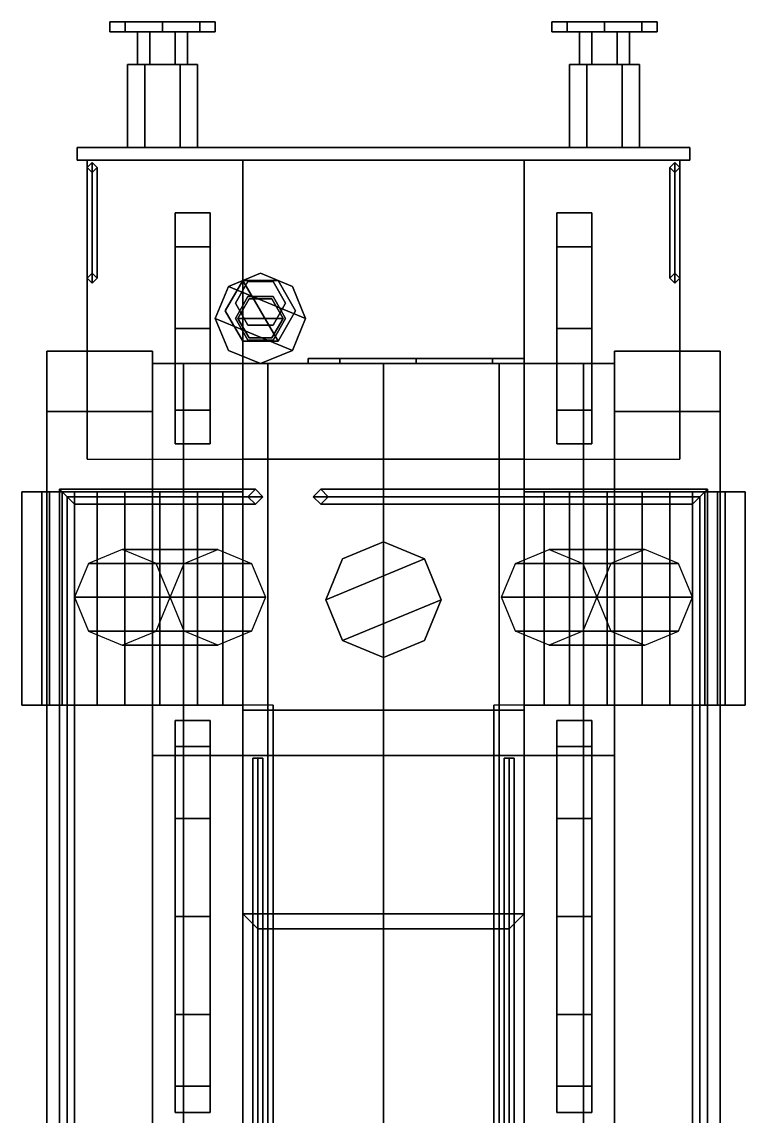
# Model space of a CAD drawing. Extents: x -1.4 to 1.4, y -13.4 to 5.2.
# Drawn here: x -1.44 to 1.44, y 0.845 to 5.2 of the extents above; entities that cross this region are included whole.
import ezdxf

# ---------------------------------------------------------------- set-up
doc = ezdxf.new("R2010")
doc.units = 0
doc.layers.get('0').update_dxf_attribs({"linetype": 'CONTINUOUS'})
doc.layers.add('WHEELS', color=2, linetype='CONTINUOUS')

msp = doc.modelspace()

# ---------------------------------------------------------------- linework, layer by layer
for points in [[(-0.88, 5.2, 0.91), (-1.0285, 5.2, 0.9715), (-1.09, 5.2, 1.12), (-0.7315, 5.2, 0.9715)], [(-0.7315, 5.2, 0.9715), (-1.09, 5.2, 1.12), (-1.0285, 5.2, 1.2685), (-0.67, 5.2, 1.12)], [(-1.09, 5.2, 1.12), (-1.0285, 5.2, 0.9715), (-1.0285, 5.16, 0.9715), (-1.09, 5.16, 1.12)], [(-1.0285, 5.2, 1.2685), (-1.09, 5.2, 1.12), (-1.09, 5.16, 1.12), (-1.0285, 5.16, 1.2685)], [(-0.67, 5.2, 1.12), (-1.0285, 5.2, 1.2685), (-0.88, 5.2, 1.33), (-0.7315, 5.2, 1.2685)], [(-0.88, 5.2, 1.33), (-1.0285, 5.2, 1.2685), (-1.0285, 5.16, 1.2685), (-0.88, 5.16, 1.33)], [(-1.0285, 5.2, 0.9715), (-0.88, 5.2, 0.91), (-0.88, 5.16, 0.91), (-1.0285, 5.16, 0.9715)], [(-0.7315, 5.2, 1.2685), (-0.88, 5.2, 1.33), (-0.88, 5.16, 1.33), (-0.7315, 5.16, 1.2685)], [(-0.88, 5.2, 0.91), (-0.7315, 5.2, 0.9715), (-0.7315, 5.16, 0.9715), (-0.88, 5.16, 0.91)], [(-0.7315, 5.2, 0.9715), (-0.67, 5.2, 1.12), (-0.67, 5.16, 1.12), (-0.7315, 5.16, 0.9715)], [(-0.67, 5.2, 1.12), (-0.7315, 5.2, 1.2685), (-0.7315, 5.16, 1.2685), (-0.67, 5.16, 1.12)], [(0.67, 5.2, 1.12), (0.7315, 5.2, 0.9715), (0.7315, 5.16, 0.9715), (0.67, 5.16, 1.12)], [(1.0285, 5.2, 0.9715), (0.67, 5.2, 1.12), (0.7315, 5.2, 1.2685), (1.09, 5.2, 1.12)], [(0.88, 5.2, 0.91), (0.7315, 5.2, 0.9715), (0.67, 5.2, 1.12), (1.0285, 5.2, 0.9715)], [(0.7315, 5.2, 1.2685), (0.67, 5.2, 1.12), (0.67, 5.16, 1.12), (0.7315, 5.16, 1.2685)], [(0.88, 5.2, 1.33), (0.7315, 5.2, 1.2685), (0.7315, 5.16, 1.2685), (0.88, 5.16, 1.33)], [(1.09, 5.2, 1.12), (0.7315, 5.2, 1.2685), (0.88, 5.2, 1.33), (1.0285, 5.2, 1.2685)], [(0.7315, 5.2, 0.9715), (0.88, 5.2, 0.91), (0.88, 5.16, 0.91), (0.7315, 5.16, 0.9715)], [(1.0285, 5.2, 1.2685), (0.88, 5.2, 1.33), (0.88, 5.16, 1.33), (1.0285, 5.16, 1.2685)], [(0.88, 5.2, 0.91), (1.0285, 5.2, 0.9715), (1.0285, 5.16, 0.9715), (0.88, 5.16, 0.91)], [(1.0285, 5.2, 0.9715), (1.09, 5.2, 1.12), (1.09, 5.16, 1.12), (1.0285, 5.16, 0.9715)], [(1.09, 5.2, 1.12), (1.0285, 5.2, 1.2685), (1.0285, 5.16, 1.2685), (1.09, 5.16, 1.12)], [(-1.09, 5.16, 1.12), (-0.7315, 5.16, 1.2685), (-0.88, 5.16, 1.33), (-1.0285, 5.16, 1.2685)], [(-1.0285, 5.16, 0.9715), (-0.67, 5.16, 1.12), (-0.7315, 5.16, 1.2685), (-1.09, 5.16, 1.12)], [(-0.88, 5.16, 0.91), (-0.7315, 5.16, 0.9715), (-0.67, 5.16, 1.12), (-1.0285, 5.16, 0.9715)], [(-0.98, 5.16, 1.12), (-0.93, 5.16, 1.0334), (-0.93, 5.03, 1.0334), (-0.98, 5.03, 1.12)], [(-0.93, 5.16, 1.2066), (-0.98, 5.16, 1.12), (-0.98, 5.03, 1.12), (-0.93, 5.03, 1.2066)], [(-0.93, 5.16, 1.0334), (-0.83, 5.16, 1.0334), (-0.83, 5.03, 1.0334), (-0.93, 5.03, 1.0334)], [(-0.83, 5.16, 1.2066), (-0.93, 5.16, 1.2066), (-0.93, 5.03, 1.2066), (-0.83, 5.03, 1.2066)], [(-0.83, 5.16, 1.0334), (-0.78, 5.16, 1.12), (-0.78, 5.03, 1.12), (-0.83, 5.03, 1.0334)], [(-0.78, 5.16, 1.12), (-0.83, 5.16, 1.2066), (-0.83, 5.03, 1.2066), (-0.78, 5.03, 1.12)], [(0.67, 5.16, 1.12), (1.0285, 5.16, 1.2685), (0.88, 5.16, 1.33), (0.7315, 5.16, 1.2685)], [(0.7315, 5.16, 0.9715), (1.09, 5.16, 1.12), (1.0285, 5.16, 1.2685), (0.67, 5.16, 1.12)], [(0.88, 5.16, 0.91), (1.0285, 5.16, 0.9715), (1.09, 5.16, 1.12), (0.7315, 5.16, 0.9715)], [(0.78, 5.16, 1.12), (0.83, 5.16, 1.0334), (0.83, 5.03, 1.0334), (0.78, 5.03, 1.12)], [(0.83, 5.16, 1.2066), (0.78, 5.16, 1.12), (0.78, 5.03, 1.12), (0.83, 5.03, 1.2066)], [(0.83, 5.16, 1.0334), (0.93, 5.16, 1.0334), (0.93, 5.03, 1.0334), (0.83, 5.03, 1.0334)], [(0.93, 5.16, 1.2066), (0.83, 5.16, 1.2066), (0.83, 5.03, 1.2066), (0.93, 5.03, 1.2066)], [(0.93, 5.16, 1.0334), (0.98, 5.16, 1.12), (0.98, 5.03, 1.12), (0.93, 5.03, 1.0334)], [(0.98, 5.16, 1.12), (0.93, 5.16, 1.2066), (0.93, 5.03, 1.2066), (0.98, 5.03, 1.12)], [(-0.81, 5.03, 0.9988), (-0.95, 5.03, 0.9988), (-1.02, 5.03, 1.12), (-0.74, 5.03, 1.12)], [(-1.02, 5.03, 1.12), (-0.95, 5.03, 0.9988), (-0.95, 4.7, 0.9988), (-1.02, 4.7, 1.12)], [(-0.95, 5.03, 1.2412), (-1.02, 5.03, 1.12), (-1.02, 4.7, 1.12), (-0.95, 4.7, 1.2412)], [(-0.74, 5.03, 1.12), (-1.02, 5.03, 1.12), (-0.95, 5.03, 1.2412), (-0.81, 5.03, 1.2412)], [(-0.95, 5.03, 0.9988), (-0.81, 5.03, 0.9988), (-0.81, 4.7, 0.9988), (-0.95, 4.7, 0.9988)], [(-0.81, 5.03, 1.2412), (-0.95, 5.03, 1.2412), (-0.95, 4.7, 1.2412), (-0.81, 4.7, 1.2412)], [(-0.81, 5.03, 0.9988), (-0.74, 5.03, 1.12), (-0.74, 4.7, 1.12), (-0.81, 4.7, 0.9988)], [(-0.74, 5.03, 1.12), (-0.81, 5.03, 1.2412), (-0.81, 4.7, 1.2412), (-0.74, 4.7, 1.12)], [(0.74, 5.03, 1.12), (0.81, 5.03, 0.9988), (0.81, 4.7, 0.9988), (0.74, 4.7, 1.12)], [(0.95, 5.03, 0.9988), (0.81, 5.03, 0.9988), (0.74, 5.03, 1.12), (1.02, 5.03, 1.12)], [(0.81, 5.03, 1.2412), (0.74, 5.03, 1.12), (0.74, 4.7, 1.12), (0.81, 4.7, 1.2412)], [(1.02, 5.03, 1.12), (0.74, 5.03, 1.12), (0.81, 5.03, 1.2412), (0.95, 5.03, 1.2412)], [(0.81, 5.03, 0.9988), (0.95, 5.03, 0.9988), (0.95, 4.7, 0.9988), (0.81, 4.7, 0.9988)], [(0.95, 5.03, 1.2412), (0.81, 5.03, 1.2412), (0.81, 4.7, 1.2412), (0.95, 4.7, 1.2412)], [(0.95, 5.03, 0.9988), (1.02, 5.03, 1.12), (1.02, 4.7, 1.12), (0.95, 4.7, 0.9988)], [(1.02, 5.03, 1.12), (0.95, 5.03, 1.2412), (0.95, 4.7, 1.2412), (1.02, 4.7, 1.12)], [(-1.22, 4.7, 1.27), (-1.22, 4.7, 0.92), (-1.22, 4.65, 0.92), (-1.22, 4.65, 1.27)], [(1.22, 4.65, 0.92), (-1.22, 4.65, 0.92), (-1.22, 4.7, 0.92), (1.22, 4.7, 0.92)], [(1.22, 4.7, 1.27), (-1.22, 4.7, 1.27), (-1.22, 4.65, 1.27), (1.22, 4.65, 1.27)], [(1.22, 4.7, 0.92), (-1.22, 4.7, 0.92), (-1.22, 4.7, 1.27), (1.22, 4.7, 1.27)], [(1.22, 4.65, 1.27), (1.22, 4.65, 0.92), (1.22, 4.7, 0.92), (1.22, 4.7, 1.27)], [(-1.22, 4.65, 1.27), (-1.22, 4.65, 0.92), (1.22, 4.65, 0.92), (1.22, 4.65, 1.27)], [(1.18, 3.46, 1.19), (1.18, 4.65, 1.19), (-1.18, 4.65, 1.19), (-1.18, 3.46, 1.19)], [(-1.18, 3.46, 1.19), (-1.18, 4.65, 1.19), (-1.18, 4.65, 1.16), (-1.18, 3.46, 1.16)], [(-1.16, 4.64, 0.41), (-1.18, 4.62, 0.43), (-1.18, 4.62, 1.16), (-1.16, 4.64, 1.16)], [(-1.18, 4.62, 0.43), (-1.16, 4.64, 0.41), (-1.16, 4.16, 0.41), (-1.18, 4.18, 0.43)], [(-1.18, 4.62, 0.43), (-1.16, 4.6, 0.45), (-1.16, 4.6, 1.16), (-1.18, 4.62, 1.16)], [(-1.18, 4.62, 0.8), (-1.16, 4.6, 0.78), (-1.16, 4.2, 0.78), (-1.18, 4.18, 0.8)], [(-1.16, 4.6, 0.82), (-1.18, 4.62, 0.8), (-1.18, 4.18, 0.8), (-1.16, 4.2, 0.82)], [(-1.16, 4.6, 0.45), (-1.18, 4.62, 0.43), (-1.18, 4.18, 0.43), (-1.16, 4.2, 0.45)], [(-1.14, 4.62, 0.43), (-1.16, 4.64, 0.41), (-1.16, 4.64, 1.16), (-1.14, 4.62, 1.16)], [(-1.16, 4.64, 0.41), (-1.14, 4.62, 0.43), (-1.14, 4.18, 0.43), (-1.16, 4.16, 0.41)], [(-1.16, 4.6, 0.45), (-1.14, 4.62, 0.43), (-1.14, 4.62, 1.16), (-1.16, 4.6, 1.16)], [(-1.16, 4.6, 0.78), (-1.14, 4.62, 0.8), (-1.14, 4.18, 0.8), (-1.16, 4.2, 0.78)], [(-1.14, 4.62, 0.8), (-1.16, 4.6, 0.82), (-1.16, 4.2, 0.82), (-1.14, 4.18, 0.8)], [(-1.14, 4.62, 0.43), (-1.16, 4.6, 0.45), (-1.16, 4.2, 0.45), (-1.14, 4.18, 0.43)], [(-0.56, 4.65, 1.19), (-0.56, 4.65, 0.81), (-0.56, 2.48, 0.81), (-0.56, 2.48, 1.19)], [(-0.44, 4.65, 0.92), (-0.44, 4.65, 0.81), (-0.56, 4.65, 0.81), (-0.56, 4.65, 0.92)], [(0.56, 4.65, 0.92), (0.56, 4.65, 0.81), (0.44, 4.65, 0.81), (0.44, 4.65, 0.92)], [(0.56, 2.48, 0.81), (0.56, 4.65, 0.81), (0.56, 4.65, 1.19), (0.56, 2.48, 1.19)], [(1.16, 4.64, 0.41), (1.14, 4.62, 0.43), (1.14, 4.62, 1.16), (1.16, 4.64, 1.16)], [(1.14, 4.62, 0.43), (1.16, 4.64, 0.41), (1.16, 4.16, 0.41), (1.14, 4.18, 0.43)], [(1.14, 4.62, 0.43), (1.16, 4.6, 0.45), (1.16, 4.6, 1.16), (1.14, 4.62, 1.16)], [(1.16, 4.6, 0.82), (1.14, 4.62, 0.8), (1.14, 4.18, 0.8), (1.16, 4.2, 0.82)], [(1.14, 4.62, 0.8), (1.16, 4.6, 0.78), (1.16, 4.2, 0.78), (1.14, 4.18, 0.8)], [(1.16, 4.6, 0.45), (1.14, 4.62, 0.43), (1.14, 4.18, 0.43), (1.16, 4.2, 0.45)], [(1.18, 4.62, 0.43), (1.16, 4.64, 0.41), (1.16, 4.64, 1.16), (1.18, 4.62, 1.16)], [(1.16, 4.64, 0.41), (1.18, 4.62, 0.43), (1.18, 4.18, 0.43), (1.16, 4.16, 0.41)], [(1.16, 4.6, 0.45), (1.18, 4.62, 0.43), (1.18, 4.62, 1.16), (1.16, 4.6, 1.16)], [(1.18, 4.62, 0.8), (1.16, 4.6, 0.82), (1.16, 4.2, 0.82), (1.18, 4.18, 0.8)], [(1.16, 4.6, 0.78), (1.18, 4.62, 0.8), (1.18, 4.18, 0.8), (1.16, 4.2, 0.78)], [(1.18, 4.62, 0.43), (1.16, 4.6, 0.45), (1.16, 4.2, 0.45), (1.18, 4.18, 0.43)], [(1.18, 3.46, 1.16), (1.18, 4.65, 1.16), (1.18, 4.65, 1.19), (1.18, 3.46, 1.19)], [(-1.16, 4.2, 0.45), (-1.18, 4.18, 0.43), (-1.18, 4.18, 1.16), (-1.16, 4.2, 1.16)], [(-1.14, 4.18, 0.43), (-1.16, 4.2, 0.45), (-1.16, 4.2, 1.16), (-1.14, 4.18, 1.16)], [(-0.49, 4.2, 2.98), (-0.6173, 4.1473, 2.98), (-0.6173, 4.1473, 3.33), (-0.49, 4.2, 3.33)], [(-0.3627, 4.1473, 3.33), (-0.49, 4.2, 3.33), (-0.6173, 4.1473, 3.33), (-0.31, 4.02, 3.33)], [(-0.3627, 4.1473, 2.98), (-0.49, 4.2, 2.98), (-0.49, 4.2, 3.33), (-0.3627, 4.1473, 3.33)], [(1.16, 4.2, 0.45), (1.14, 4.18, 0.43), (1.14, 4.18, 1.16), (1.16, 4.2, 1.16)], [(1.18, 4.18, 0.43), (1.16, 4.2, 0.45), (1.16, 4.2, 1.16), (1.18, 4.18, 1.16)], [(-1.18, 4.18, 0.43), (-1.16, 4.16, 0.41), (-1.16, 4.16, 1.16), (-1.18, 4.18, 1.16)], [(-1.16, 4.16, 0.41), (-1.14, 4.18, 0.43), (-1.14, 4.18, 1.16), (-1.16, 4.16, 1.16)], [(-0.6173, 4.1473, 2.98), (-0.67, 4.02, 2.98), (-0.67, 4.02, 3.33), (-0.6173, 4.1473, 3.33)], [(-0.31, 4.02, 3.33), (-0.6173, 4.1473, 3.33), (-0.67, 4.02, 3.33), (-0.3627, 3.8927, 3.33)], [(-0.56, 4.1712, 2.48), (-0.63, 4.05, 2.48), (-0.63, 4.05, 2.83), (-0.56, 4.1712, 2.83)], [(-0.42, 3.9288, 2.83), (-0.56, 4.1712, 2.83), (-0.63, 4.05, 2.83), (-0.56, 3.9288, 2.83)], [(-0.54, 4.1666, 2.23), (-0.59, 4.08, 2.23), (-0.59, 4.08, 2.48), (-0.54, 4.1666, 2.48)], [(-0.42, 4.1712, 2.48), (-0.56, 4.1712, 2.48), (-0.56, 4.1712, 2.83), (-0.42, 4.1712, 2.83)], [(-0.35, 4.05, 2.83), (-0.42, 4.1712, 2.83), (-0.56, 4.1712, 2.83), (-0.42, 3.9288, 2.83)], [(-0.44, 4.1666, 2.23), (-0.54, 4.1666, 2.23), (-0.54, 4.1666, 2.48), (-0.44, 4.1666, 2.48)], [(-0.39, 4.08, 2.23), (-0.44, 4.1666, 2.23), (-0.44, 4.1666, 2.48), (-0.39, 4.08, 2.48)], [(-0.35, 4.05, 2.48), (-0.42, 4.1712, 2.48), (-0.42, 4.1712, 2.83), (-0.35, 4.05, 2.83)], [(-0.31, 4.02, 2.98), (-0.3627, 4.1473, 2.98), (-0.3627, 4.1473, 3.33), (-0.31, 4.02, 3.33)], [(1.14, 4.18, 0.43), (1.16, 4.16, 0.41), (1.16, 4.16, 1.16), (1.14, 4.18, 1.16)], [(1.16, 4.16, 0.41), (1.18, 4.18, 0.43), (1.18, 4.18, 1.16), (1.16, 4.16, 1.16)], [(-0.54, 4.1066, 2.83), (-0.59, 4.02, 2.83), (-0.59, 4.02, 2.98), (-0.54, 4.1066, 2.98)], [(-0.535, 4.0979, 3.33), (-0.58, 4.02, 3.33), (-0.58, 4.02, 3.57), (-0.535, 4.0979, 3.57)], [(-0.445, 4.0979, 3.57), (-0.535, 4.0979, 3.57), (-0.58, 4.02, 3.57), (-0.4, 4.02, 3.57)], [(-0.44, 4.1066, 2.83), (-0.54, 4.1066, 2.83), (-0.54, 4.1066, 2.98), (-0.44, 4.1066, 2.98)], [(-0.445, 4.0979, 3.33), (-0.535, 4.0979, 3.33), (-0.535, 4.0979, 3.57), (-0.445, 4.0979, 3.57)], [(-0.4, 4.02, 3.33), (-0.445, 4.0979, 3.33), (-0.445, 4.0979, 3.57), (-0.4, 4.02, 3.57)], [(-0.39, 4.02, 2.83), (-0.44, 4.1066, 2.83), (-0.44, 4.1066, 2.98), (-0.39, 4.02, 2.98)], [(-0.59, 4.08, 2.23), (-0.54, 3.9934, 2.23), (-0.54, 3.9934, 2.48), (-0.59, 4.08, 2.48)], [(-0.44, 3.9934, 2.23), (-0.39, 4.08, 2.23), (-0.39, 4.08, 2.48), (-0.44, 3.9934, 2.48)], [(-0.67, 4.02, 2.98), (-0.6173, 3.8927, 2.98), (-0.6173, 3.8927, 3.33), (-0.67, 4.02, 3.33)], [(-0.3627, 3.8927, 3.33), (-0.67, 4.02, 3.33), (-0.6173, 3.8927, 3.33), (-0.49, 3.84, 3.33)], [(-0.63, 4.05, 2.48), (-0.56, 3.9288, 2.48), (-0.56, 3.9288, 2.83), (-0.63, 4.05, 2.83)], [(-0.59, 4.02, 2.83), (-0.54, 3.9334, 2.83), (-0.54, 3.9334, 2.98), (-0.59, 4.02, 2.98)], [(-0.58, 4.02, 3.33), (-0.535, 3.9421, 3.33), (-0.535, 3.9421, 3.57), (-0.58, 4.02, 3.57)], [(-0.4, 4.02, 3.57), (-0.58, 4.02, 3.57), (-0.535, 3.9421, 3.57), (-0.445, 3.9421, 3.57)], [(-0.445, 3.9421, 3.33), (-0.4, 4.02, 3.33), (-0.4, 4.02, 3.57), (-0.445, 3.9421, 3.57)], [(-0.44, 3.9334, 2.83), (-0.39, 4.02, 2.83), (-0.39, 4.02, 2.98), (-0.44, 3.9334, 2.98)], [(-0.42, 3.9288, 2.48), (-0.35, 4.05, 2.48), (-0.35, 4.05, 2.83), (-0.42, 3.9288, 2.83)], [(-0.3627, 3.8927, 2.98), (-0.31, 4.02, 2.98), (-0.31, 4.02, 3.33), (-0.3627, 3.8927, 3.33)], [(-0.54, 3.9934, 2.23), (-0.44, 3.9934, 2.23), (-0.44, 3.9934, 2.48), (-0.54, 3.9934, 2.48)], [(-0.56, 3.9288, 2.48), (-0.42, 3.9288, 2.48), (-0.42, 3.9288, 2.83), (-0.56, 3.9288, 2.83)], [(-0.54, 3.9334, 2.83), (-0.44, 3.9334, 2.83), (-0.44, 3.9334, 2.98), (-0.54, 3.9334, 2.98)], [(-0.535, 3.9421, 3.33), (-0.445, 3.9421, 3.33), (-0.445, 3.9421, 3.57), (-0.535, 3.9421, 3.57)], [(-0.92, 3.65, 1.75), (-0.92, 3.89, 1.75), (-1.34, 3.89, 1.75), (-1.34, 3.65, 1.75)], [(-0.92, 3.89, 1.75), (-0.92, 3.89, 1.19), (-1.34, 3.89, 1.19), (-1.34, 3.89, 1.75)], [(-1.34, 3.89, 1.75), (-1.34, 3.85, 1.71), (-1.34, 3.61, 1.71), (-1.34, 3.65, 1.75)], [(-1.34, 3.89, 1.19), (-1.34, 3.85, 1.19), (-1.34, 3.85, 1.71), (-1.34, 3.89, 1.75)], [(-0.92, 3.61, 1.71), (-0.92, 3.85, 1.71), (-0.92, 3.89, 1.75), (-0.92, 3.65, 1.75)], [(-0.92, 3.85, 1.71), (-0.92, 3.85, 1.19), (-0.92, 3.89, 1.19), (-0.92, 3.89, 1.75)], [(-0.6173, 3.8927, 2.98), (-0.49, 3.84, 2.98), (-0.49, 3.84, 3.33), (-0.6173, 3.8927, 3.33)], [(-0.49, 3.84, 2.98), (-0.3627, 3.8927, 2.98), (-0.3627, 3.8927, 3.33), (-0.49, 3.84, 3.33)], [(1.34, 3.65, 1.75), (1.34, 3.89, 1.75), (0.92, 3.89, 1.75), (0.92, 3.65, 1.75)], [(1.34, 3.89, 1.75), (1.34, 3.89, 1.19), (0.92, 3.89, 1.19), (0.92, 3.89, 1.75)], [(0.92, 3.89, 1.75), (0.92, 3.85, 1.71), (0.92, 3.61, 1.71), (0.92, 3.65, 1.75)], [(0.92, 3.89, 1.19), (0.92, 3.85, 1.19), (0.92, 3.85, 1.71), (0.92, 3.89, 1.75)], [(1.34, 3.61, 1.71), (1.34, 3.85, 1.71), (1.34, 3.89, 1.75), (1.34, 3.65, 1.75)], [(1.34, 3.85, 1.71), (1.34, 3.85, 1.19), (1.34, 3.89, 1.19), (1.34, 3.89, 1.75)], [(-0.92, 2.28, 2.9), (-0.7967, 2.28, 3.36), (-0.7967, 3.84, 3.36), (-0.92, 3.84, 2.9)], [(-0.7967, -3.62, 2.44), (-0.92, -3.62, 2.9), (-0.92, 3.84, 2.9), (-0.7967, 3.84, 2.44)], [(-0.7967, 3.84, 3.36), (0.92, 3.84, 2.9), (0.7967, 3.84, 2.44), (-0.92, 3.84, 2.9)], [(-0.92, 3.84, 2.9), (0.7967, 3.84, 2.44), (0.46, 3.84, 2.1033), (-0.7967, 3.84, 2.44)], [(-0.7967, 2.28, 3.36), (-0.46, 2.28, 3.6967), (-0.46, 3.84, 3.6967), (-0.7967, 3.84, 3.36)], [(-0.46, -3.62, 2.1033), (-0.7967, -3.62, 2.44), (-0.7967, 3.84, 2.44), (-0.46, 3.84, 2.1033)], [(-0.46, 3.84, 3.6967), (0.7967, 3.84, 3.36), (0.92, 3.84, 2.9), (-0.7967, 3.84, 3.36)], [(-0.7967, 3.84, 2.44), (0.46, 3.84, 2.1033), (0, 3.84, 1.98), (-0.46, 3.84, 2.1033)], [(-0.46, 2.28, 3.6967), (0, 2.28, 3.82), (0, 3.84, 3.82), (-0.46, 3.84, 3.6967)], [(0, -3.62, 1.98), (-0.46, -3.62, 2.1033), (-0.46, 3.84, 2.1033), (0, 3.84, 1.98)], [(0, 3.84, 3.82), (0.46, 3.84, 3.6967), (0.7967, 3.84, 3.36), (-0.46, 3.84, 3.6967)], [(-0.3, 3.84, 2.9), (-0.1741, 3.84, 3.2041), (-0.1741, 3.86, 3.2041), (-0.3, 3.86, 2.9)], [(-0.1741, 3.84, 2.5959), (-0.3, 3.84, 2.9), (-0.3, 3.86, 2.9), (-0.1741, 3.86, 2.5959)], [(-0.1741, 3.86, 3.2041), (0.56, 3.86, 2.9), (0.4341, 3.86, 2.5959), (-0.3, 3.86, 2.9)], [(-0.3, 3.86, 2.9), (0.4341, 3.86, 2.5959), (0.13, 3.86, 2.47), (-0.1741, 3.86, 2.5959)], [(-0.1741, 3.84, 3.2041), (0.13, 3.84, 3.33), (0.13, 3.86, 3.33), (-0.1741, 3.86, 3.2041)], [(0.13, 3.84, 2.47), (-0.1741, 3.84, 2.5959), (-0.1741, 3.86, 2.5959), (0.13, 3.86, 2.47)], [(0.13, 3.86, 3.33), (0.4341, 3.86, 3.2041), (0.56, 3.86, 2.9), (-0.1741, 3.86, 3.2041)], [(0, 2.28, 3.82), (0.46, 2.28, 3.6967), (0.46, 3.84, 3.6967), (0, 3.84, 3.82)], [(0.46, -3.62, 2.1033), (0, -3.62, 1.98), (0, 3.84, 1.98), (0.46, 3.84, 2.1033)], [(0.13, 3.84, 3.33), (0.4341, 3.84, 3.2041), (0.4341, 3.86, 3.2041), (0.13, 3.86, 3.33)], [(0.4341, 3.84, 2.5959), (0.13, 3.84, 2.47), (0.13, 3.86, 2.47), (0.4341, 3.86, 2.5959)], [(0.4341, 3.84, 3.2041), (0.56, 3.84, 2.9), (0.56, 3.86, 2.9), (0.4341, 3.86, 3.2041)], [(0.56, 3.84, 2.9), (0.4341, 3.84, 2.5959), (0.4341, 3.86, 2.5959), (0.56, 3.86, 2.9)], [(0.46, 2.28, 3.6967), (0.7967, 2.28, 3.36), (0.7967, 3.84, 3.36), (0.46, 3.84, 3.6967)], [(0.7967, -3.62, 2.44), (0.46, -3.62, 2.1033), (0.46, 3.84, 2.1033), (0.7967, 3.84, 2.44)], [(0.7967, 2.28, 3.36), (0.92, 2.28, 2.9), (0.92, 3.84, 2.9), (0.7967, 3.84, 3.36)], [(0.92, -3.62, 2.9), (0.7967, -3.62, 2.44), (0.7967, 3.84, 2.44), (0.92, 3.84, 2.9)], [(-0.92, 3.65, 2.3), (-0.92, 3.65, 1.75), (-1.34, 3.65, 1.75), (-1.34, 3.65, 2.3)], [(-1.34, 3.65, 2.3), (-1.34, 3.61, 2.25), (-1.34, -1.1, 2.25), (-1.34, -1.1, 2.3)], [(-0.92, -1.1, 2.3), (-0.92, 3.65, 2.3), (-1.34, 3.65, 2.3), (-1.34, -1.1, 2.3)], [(-1.34, 3.65, 1.75), (-1.34, 3.61, 1.71), (-1.34, 3.61, 2.25), (-1.34, 3.65, 2.3)], [(-0.92, -1.1, 2.25), (-0.92, 3.61, 2.25), (-0.92, 3.65, 2.3), (-0.92, -1.1, 2.3)], [(-0.92, 3.61, 2.25), (-0.92, 3.61, 1.71), (-0.92, 3.65, 1.75), (-0.92, 3.65, 2.3)], [(1.34, 3.65, 2.3), (1.34, 3.65, 1.75), (0.92, 3.65, 1.75), (0.92, 3.65, 2.3)], [(0.92, 3.65, 2.3), (0.92, 3.61, 2.25), (0.92, -1.1, 2.25), (0.92, -1.1, 2.3)], [(1.34, -1.1, 2.3), (1.34, 3.65, 2.3), (0.92, 3.65, 2.3), (0.92, -1.1, 2.3)], [(0.92, 3.65, 1.75), (0.92, 3.61, 1.71), (0.92, 3.61, 2.25), (0.92, 3.65, 2.3)], [(1.34, -1.1, 2.25), (1.34, 3.61, 2.25), (1.34, 3.65, 2.3), (1.34, -1.1, 2.3)], [(1.34, 3.61, 2.25), (1.34, 3.61, 1.71), (1.34, 3.65, 1.75), (1.34, 3.65, 2.3)], [(-0.56, 3.46, 2.21), (-0.56, 3.46, 1.19), (-0.56, 2.46, 1.19), (-0.56, 2.46, 2.21)], [(0.56, 3.46, 2.21), (0.56, 3.46, 1.19), (-0.56, 3.46, 1.19), (-0.56, 3.46, 2.21)], [(0.56, 2.46, 1.19), (0.56, 3.46, 1.19), (0.56, 3.46, 2.21), (0.56, 2.46, 2.21)], [(-1.33, 3.33, 1.14), (-1.44, 3.33, 1.28), (-1.44, 3.33, 1.44), (-1.36, 3.33, 1.58)], [(-1.44, 3.33, 1.28), (-1.44, 2.48, 1.28), (-1.44, 2.48, 1.44), (-1.44, 3.33, 1.44)], [(-1.33, 3.33, 1.14), (-1.33, 2.48, 1.14), (-1.44, 2.48, 1.28), (-1.44, 3.33, 1.28)], [(-1.44, 3.33, 1.44), (-1.44, 2.48, 1.44), (-1.36, 2.48, 1.58), (-1.36, 3.33, 1.58)], [(-1.36, 3.33, 1.58), (-1.23, 3.33, 1.65), (-0.56, 3.33, 1.65), (-1.33, 3.33, 1.14)], [(-1.36, 3.33, 1.58), (-1.36, 2.48, 1.58), (-1.23, 2.48, 1.65), (-1.23, 3.33, 1.65)], [(-1.28, 3.33, 0.61), (-1.33, 3.33, 0.72), (-1.33, 3.33, 1.14), (-0.56, 3.33, 1.65)], [(-1.33, 3.33, 0.72), (-1.33, 2.48, 0.72), (-1.33, 2.48, 1.14), (-1.33, 3.33, 1.14)], [(-1.28, 3.33, 0.61), (-1.28, 2.48, 0.61), (-1.33, 2.48, 0.72), (-1.33, 3.33, 0.72)], [(-0.56, 3.33, 1.65), (-0.74, 3.33, 0.58), (-0.89, 3.33, 0.46), (-1.28, 3.33, 0.61)], [(-1.28, 3.33, 0.61), (-0.89, 3.33, 0.46), (-1.03, 3.33, 0.46), (-1.14, 3.33, 0.49)], [(-1.14, 3.33, 0.49), (-1.14, 2.48, 0.49), (-1.28, 2.48, 0.61), (-1.28, 3.33, 0.61)], [(-1.23, 3.33, 1.65), (-1.23, 2.48, 1.65), (-0.56, 2.48, 1.65), (-0.56, 3.33, 1.65)], [(-1.03, 3.33, 0.46), (-1.03, 2.48, 0.46), (-1.14, 2.48, 0.49), (-1.14, 3.33, 0.49)], [(-0.89, 3.33, 0.46), (-0.89, 2.48, 0.46), (-1.03, 2.48, 0.46), (-1.03, 3.33, 0.46)], [(-0.74, 3.33, 0.58), (-0.74, 2.48, 0.58), (-0.89, 2.48, 0.46), (-0.89, 3.33, 0.46)], [(-0.56, 3.33, 1.65), (-0.64, 3.33, 0.75), (-0.74, 3.33, 0.58), (-0.56, 3.33, 1.65)], [(-0.64, 3.33, 0.75), (-0.64, 2.48, 0.75), (-0.74, 2.48, 0.58), (-0.74, 3.33, 0.58)], [(-0.56, 3.33, 1.65), (-0.56, 3.33, 0.75), (-0.64, 3.33, 0.75), (-0.56, 3.33, 1.65)], [(-0.56, 3.33, 0.75), (-0.56, 2.48, 0.75), (-0.64, 2.48, 0.75), (-0.64, 3.33, 0.75)], [(1.23, 2.48, 1.65), (1.23, 3.33, 1.65), (0.56, 3.33, 1.65), (0.56, 2.48, 1.65)], [(0.56, 2.48, 0.75), (0.56, 3.33, 0.75), (0.64, 3.33, 0.75), (0.64, 2.48, 0.75)], [(1.23, 3.33, 1.65), (1.36, 3.33, 1.58), (1.33, 3.33, 1.14), (0.56, 3.33, 1.65)], [(0.56, 3.33, 0.75), (0.56, 3.33, 1.65), (0.56, 3.33, 1.65), (0.64, 3.33, 0.75)], [(1.33, 3.33, 0.72), (1.28, 3.33, 0.61), (0.56, 3.33, 1.65), (1.33, 3.33, 1.14)], [(0.74, 3.33, 0.58), (0.56, 3.33, 1.65), (1.28, 3.33, 0.61), (0.89, 3.33, 0.46)], [(0.64, 3.33, 0.75), (0.56, 3.33, 1.65), (0.56, 3.33, 1.65), (0.74, 3.33, 0.58)], [(0.64, 2.48, 0.75), (0.64, 3.33, 0.75), (0.74, 3.33, 0.58), (0.74, 2.48, 0.58)], [(0.74, 2.48, 0.58), (0.74, 3.33, 0.58), (0.89, 3.33, 0.46), (0.89, 2.48, 0.46)], [(0.89, 2.48, 0.46), (0.89, 3.33, 0.46), (1.03, 3.33, 0.46), (1.03, 2.48, 0.46)], [(0.89, 3.33, 0.46), (1.28, 3.33, 0.61), (1.14, 3.33, 0.49), (1.03, 3.33, 0.46)], [(1.03, 2.48, 0.46), (1.03, 3.33, 0.46), (1.14, 3.33, 0.49), (1.14, 2.48, 0.49)], [(1.14, 2.48, 0.49), (1.14, 3.33, 0.49), (1.28, 3.33, 0.61), (1.28, 2.48, 0.61)], [(1.36, 2.48, 1.58), (1.36, 3.33, 1.58), (1.23, 3.33, 1.65), (1.23, 2.48, 1.65)], [(1.28, 2.48, 0.61), (1.28, 3.33, 0.61), (1.33, 3.33, 0.72), (1.33, 2.48, 0.72)], [(1.33, 2.48, 1.14), (1.33, 3.33, 1.14), (1.44, 3.33, 1.28), (1.44, 2.48, 1.28)], [(1.33, 2.48, 0.72), (1.33, 3.33, 0.72), (1.33, 3.33, 1.14), (1.33, 2.48, 1.14)], [(1.44, 3.33, 1.28), (1.33, 3.33, 1.14), (1.36, 3.33, 1.58), (1.44, 3.33, 1.44)], [(1.44, 2.48, 1.44), (1.44, 3.33, 1.44), (1.36, 3.33, 1.58), (1.36, 2.48, 1.58)], [(1.44, 2.48, 1.28), (1.44, 3.33, 1.28), (1.44, 3.33, 1.44), (1.44, 2.48, 1.44)], [(-1.04, 3.1, 1.65), (-1.1744, 3.0444, 1.65), (-0.7944, 3.0444, 2.65), (-0.66, 3.1, 2.65)], [(-0.9056, 3.0444, 1.65), (-1.04, 3.1, 1.65), (-0.66, 3.1, 2.65), (-0.5256, 3.0444, 2.65)], [(-0.23, 2.9, 4.02), (0.1626, 3.0626, 4.02), (0, 3.13, 4.02), (-0.1626, 3.0626, 4.02)], [(0, 3.13, 3.82), (-0.1626, 3.0626, 3.77), (-0.1626, 3.0626, 4.02), (0, 3.13, 4.02)], [(0.1626, 3.0626, 3.77), (0, 3.13, 3.82), (0, 3.13, 4.02), (0.1626, 3.0626, 4.02)], [(1.04, 3.1, 1.65), (0.9056, 3.0444, 1.65), (0.5256, 3.0444, 2.65), (0.66, 3.1, 2.65)], [(1.1744, 3.0444, 1.65), (1.04, 3.1, 1.65), (0.66, 3.1, 2.65), (0.7944, 3.0444, 2.65)], [(-0.1626, 3.0626, 3.77), (-0.23, 2.9, 3.74), (-0.23, 2.9, 4.02), (-0.1626, 3.0626, 4.02)], [(-0.1626, 2.7374, 4.02), (0.23, 2.9, 4.02), (0.1626, 3.0626, 4.02), (-0.23, 2.9, 4.02)], [(0.23, 2.9, 3.74), (0.1626, 3.0626, 3.77), (0.1626, 3.0626, 4.02), (0.23, 2.9, 4.02)], [(-1.1744, 3.0444, 1.65), (-1.23, 2.91, 1.65), (-0.85, 2.91, 2.65), (-0.7944, 3.0444, 2.65)], [(-0.85, 2.91, 1.65), (-0.9056, 3.0444, 1.65), (-0.5256, 3.0444, 2.65), (-0.47, 2.91, 2.65)], [(0.9056, 3.0444, 1.65), (0.85, 2.91, 1.65), (0.47, 2.91, 2.65), (0.5256, 3.0444, 2.65)], [(1.23, 2.91, 1.65), (1.1744, 3.0444, 1.65), (0.7944, 3.0444, 2.65), (0.85, 2.91, 2.65)], [(-1.23, 2.91, 1.65), (-1.1744, 2.7756, 1.65), (-0.7944, 2.7756, 2.65), (-0.85, 2.91, 2.65)], [(-0.9056, 2.7756, 1.65), (-0.85, 2.91, 1.65), (-0.47, 2.91, 2.65), (-0.5256, 2.7756, 2.65)], [(-0.23, 2.9, 3.74), (-0.1626, 2.7374, 3.77), (-0.1626, 2.7374, 4.02), (-0.23, 2.9, 4.02)], [(0, 2.67, 4.02), (0.1626, 2.7374, 4.02), (0.23, 2.9, 4.02), (-0.1626, 2.7374, 4.02)], [(0.1626, 2.7374, 3.77), (0.23, 2.9, 3.74), (0.23, 2.9, 4.02), (0.1626, 2.7374, 4.02)], [(0.85, 2.91, 1.65), (0.9056, 2.7756, 1.65), (0.5256, 2.7756, 2.65), (0.47, 2.91, 2.65)], [(1.1744, 2.7756, 1.65), (1.23, 2.91, 1.65), (0.85, 2.91, 2.65), (0.7944, 2.7756, 2.65)], [(-1.1744, 2.7756, 1.65), (-1.04, 2.72, 1.65), (-0.66, 2.72, 2.65), (-0.7944, 2.7756, 2.65)], [(-1.04, 2.72, 1.65), (-0.9056, 2.7756, 1.65), (-0.5256, 2.7756, 2.65), (-0.66, 2.72, 2.65)], [(0.9056, 2.7756, 1.65), (1.04, 2.72, 1.65), (0.66, 2.72, 2.65), (0.5256, 2.7756, 2.65)], [(1.04, 2.72, 1.65), (1.1744, 2.7756, 1.65), (0.7944, 2.7756, 2.65), (0.66, 2.72, 2.65)], [(-0.1626, 2.7374, 3.77), (0, 2.67, 3.82), (0, 2.67, 4.02), (-0.1626, 2.7374, 4.02)], [(0, 2.67, 3.82), (0.1626, 2.7374, 3.77), (0.1626, 2.7374, 4.02), (0, 2.67, 4.02)], [(-1.44, 2.48, 1.28), (-1.33, 2.48, 1.14), (-1.36, 2.48, 1.58), (-1.44, 2.48, 1.44)], [(-1.23, 2.48, 1.65), (-1.36, 2.48, 1.58), (-1.33, 2.48, 1.14), (-0.56, 2.48, 1.65)], [(-1.33, 2.48, 0.72), (-1.28, 2.48, 0.61), (-0.56, 2.48, 1.65), (-1.33, 2.48, 1.14)], [(-0.74, 2.48, 0.58), (-0.56, 2.48, 1.65), (-1.28, 2.48, 0.61), (-0.89, 2.48, 0.46)], [(-0.89, 2.48, 0.46), (-1.28, 2.48, 0.61), (-1.14, 2.48, 0.49), (-1.03, 2.48, 0.46)], [(-0.64, 2.48, 0.75), (-0.56, 2.48, 1.65), (-0.56, 2.48, 1.65), (-0.74, 2.48, 0.58)], [(-0.56, 2.48, 0.75), (-0.56, 2.48, 1.65), (-0.56, 2.48, 1.65), (-0.64, 2.48, 0.75)], [(-0.56, 2.48, 1.19), (-0.56, 2.48, 0.33), (-0.56, -3.85, 0.33), (-0.56, -3.85, 1.19)], [(-0.44, -3.85, 1.19), (-0.44, 2.48, 1.19), (-0.56, 2.48, 1.19), (-0.56, -3.85, 1.19)], [(-0.56, 2.46, 2.21), (-0.56, 2.46, 1.19), (0.56, 2.46, 1.19), (0.56, 2.46, 2.21)], [(-0.44, -3.85, 0.33), (-0.44, 2.48, 0.33), (-0.44, 2.48, 1.19), (-0.44, -3.85, 1.19)], [(0.44, 2.48, 1.19), (0.44, 2.48, 0.33), (0.44, -3.85, 0.33), (0.44, -3.85, 1.19)], [(0.56, -3.85, 1.19), (0.56, 2.48, 1.19), (0.44, 2.48, 1.19), (0.44, -3.85, 1.19)], [(0.56, -3.85, 0.33), (0.56, 2.48, 0.33), (0.56, 2.48, 1.19), (0.56, -3.85, 1.19)], [(1.36, 2.48, 1.58), (1.23, 2.48, 1.65), (0.56, 2.48, 1.65), (1.33, 2.48, 1.14)], [(1.28, 2.48, 0.61), (1.33, 2.48, 0.72), (1.33, 2.48, 1.14), (0.56, 2.48, 1.65)], [(0.56, 2.48, 1.65), (0.56, 2.48, 0.75), (0.64, 2.48, 0.75), (0.56, 2.48, 1.65)], [(0.56, 2.48, 1.65), (0.64, 2.48, 0.75), (0.74, 2.48, 0.58), (0.56, 2.48, 1.65)], [(0.56, 2.48, 1.65), (0.74, 2.48, 0.58), (0.89, 2.48, 0.46), (1.28, 2.48, 0.61)], [(1.28, 2.48, 0.61), (0.89, 2.48, 0.46), (1.03, 2.48, 0.46), (1.14, 2.48, 0.49)], [(1.33, 2.48, 1.14), (1.44, 2.48, 1.28), (1.44, 2.48, 1.44), (1.36, 2.48, 1.58)], [(-0.92, -3.62, 2.9), (-0.7967, -3.62, 3.39), (-0.7967, 2.28, 3.39), (-0.92, 2.28, 2.9)], [(-0.92, 2.28, 2.9), (-0.7967, 2.28, 3.39), (-0.7967, 2.28, 3.36), (-0.92, 2.28, 2.9)], [(-0.7967, -2.06, 3.39), (-0.46, -2.06, 3.7267), (-0.46, 2.28, 3.7267), (-0.7967, 2.28, 3.39)], [(-0.7967, 2.28, 3.39), (-0.46, 2.28, 3.7267), (-0.46, 2.28, 3.6967), (-0.7967, 2.28, 3.36)], [(-0.52, -3.97, 0.22), (-0.5, -3.95, 0.24), (-0.5, 2.27, 0.24), (-0.52, 2.27, 0.22)], [(-0.5, -3.99, 0.2), (-0.52, -3.97, 0.22), (-0.52, 2.27, 0.22), (-0.5, 2.27, 0.2)], [(-0.5, -3.95, 0.24), (-0.48, -3.97, 0.22), (-0.48, 2.27, 0.22), (-0.5, 2.27, 0.24)], [(-0.48, -3.97, 0.22), (-0.5, -3.99, 0.2), (-0.5, 2.27, 0.2), (-0.48, 2.27, 0.22)], [(-0.46, -2.06, 3.7267), (0, -2.06, 3.85), (0, 2.28, 3.85), (-0.46, 2.28, 3.7267)], [(-0.46, 2.28, 3.7267), (0, 2.28, 3.85), (0, 2.28, 3.82), (-0.46, 2.28, 3.6967)], [(0, -2.06, 3.85), (0.46, -2.06, 3.7267), (0.46, 2.28, 3.7267), (0, 2.28, 3.85)], [(0, 2.28, 3.85), (0.46, 2.28, 3.7267), (0.46, 2.28, 3.6967), (0, 2.28, 3.82)], [(0.46, -2.06, 3.7267), (0.7967, -2.06, 3.39), (0.7967, 2.28, 3.39), (0.46, 2.28, 3.7267)], [(0.46, 2.28, 3.7267), (0.7967, 2.28, 3.39), (0.7967, 2.28, 3.36), (0.46, 2.28, 3.6967)], [(0.48, -3.97, 0.22), (0.5, -3.95, 0.24), (0.5, 2.27, 0.24), (0.48, 2.27, 0.22)], [(0.5, -3.99, 0.2), (0.48, -3.97, 0.22), (0.48, 2.27, 0.22), (0.5, 2.27, 0.2)], [(0.5, -3.95, 0.24), (0.52, -3.97, 0.22), (0.52, 2.27, 0.22), (0.5, 2.27, 0.24)], [(0.52, -3.97, 0.22), (0.5, -3.99, 0.2), (0.5, 2.27, 0.2), (0.52, 2.27, 0.22)], [(0.7967, -3.62, 3.39), (0.92, -3.62, 2.9), (0.92, 2.28, 2.9), (0.7967, 2.28, 3.39)], [(0.7967, 2.28, 3.39), (0.92, 2.28, 2.9), (0.92, 2.28, 2.9), (0.7967, 2.28, 3.36)], [(-0.56, 1.65, 3.93), (-0.56, 1.65, 3.62), (-0.56, -0.05, 3.62), (-0.56, -0.05, 3.93)], [(0.56, 1.65, 3.93), (0.56, 1.65, 3.62), (-0.56, 1.65, 3.62), (-0.56, 1.65, 3.93)], [(-0.5, 1.59, 3.98), (-0.56, 1.65, 3.93), (-0.56, -0.05, 3.93), (-0.5, -0.05, 3.98)], [(0.5, 1.59, 3.98), (0.56, 1.65, 3.93), (-0.56, 1.65, 3.93), (-0.5, 1.59, 3.98)], [(0.56, -0.05, 3.93), (0.56, 1.65, 3.93), (0.5, 1.59, 3.98), (0.5, -0.05, 3.98)], [(0.56, -0.05, 3.62), (0.56, 1.65, 3.62), (0.56, 1.65, 3.93), (0.56, -0.05, 3.93)], [(0.5, -0.05, 3.98), (0.5, 1.59, 3.98), (-0.5, 1.59, 3.98), (-0.5, -0.05, 3.98)]]:
    msp.add_3dface(points)
at = {"color": 1}
for points in [[(-1.29, -1.12, 2.1), (-1.26, -1.12, 2.13), (-1.26, 3.31, 2.13), (-1.29, 3.34, 2.1)], [(-1.26, -1.12, 2.07), (-1.29, -1.12, 2.1), (-1.29, 3.34, 2.1), (-1.26, 3.31, 2.07)], [(-1.29, -1.12, 2.16), (-1.26, -1.12, 2.19), (-1.26, 3.31, 2.19), (-1.29, 3.34, 2.16)], [(-1.26, -1.12, 2.13), (-1.29, -1.12, 2.16), (-1.29, 3.34, 2.16), (-1.26, 3.31, 2.13)], [(-0.54, 3.31, 2.19), (-0.51, 3.34, 2.16), (-1.29, 3.34, 2.16), (-1.26, 3.31, 2.19)], [(-0.51, 3.34, 2.16), (-0.48, 3.31, 2.13), (-1.26, 3.31, 2.13), (-1.29, 3.34, 2.16)], [(-0.54, 3.31, 2.13), (-0.51, 3.34, 2.1), (-1.29, 3.34, 2.1), (-1.26, 3.31, 2.13)], [(-0.51, 3.34, 2.1), (-0.48, 3.31, 2.07), (-1.26, 3.31, 2.07), (-1.29, 3.34, 2.1)], [(-1.26, -1.12, 2.13), (-1.23, -1.12, 2.1), (-1.23, 3.28, 2.1), (-1.26, 3.31, 2.13)], [(-1.23, -1.12, 2.1), (-1.26, -1.12, 2.07), (-1.26, 3.31, 2.07), (-1.23, 3.28, 2.1)], [(-1.26, -1.12, 2.19), (-1.23, -1.12, 2.16), (-1.23, 3.28, 2.16), (-1.26, 3.31, 2.19)], [(-1.23, -1.12, 2.16), (-1.26, -1.12, 2.13), (-1.26, 3.31, 2.13), (-1.23, 3.28, 2.16)], [(-0.51, 3.28, 2.16), (-0.54, 3.31, 2.19), (-1.26, 3.31, 2.19), (-1.23, 3.28, 2.16)], [(-0.48, 3.31, 2.13), (-0.51, 3.28, 2.16), (-1.23, 3.28, 2.16), (-1.26, 3.31, 2.13)], [(-0.51, 3.28, 2.1), (-0.54, 3.31, 2.13), (-1.26, 3.31, 2.13), (-1.23, 3.28, 2.1)], [(-0.48, 3.31, 2.07), (-0.51, 3.28, 2.1), (-1.23, 3.28, 2.1), (-1.26, 3.31, 2.07)], [(-0.28, 3.31, 2.13), (-0.25, 3.34, 2.16), (1.29, 3.34, 2.16), (1.26, 3.31, 2.13)], [(-0.28, 3.31, 2.07), (-0.25, 3.34, 2.1), (1.29, 3.34, 2.1), (1.26, 3.31, 2.07)], [(-0.25, 3.28, 2.16), (-0.28, 3.31, 2.13), (1.26, 3.31, 2.13), (1.23, 3.28, 2.16)], [(-0.25, 3.28, 2.1), (-0.28, 3.31, 2.07), (1.26, 3.31, 2.07), (1.23, 3.28, 2.1)], [(-0.25, 3.34, 2.16), (-0.22, 3.31, 2.19), (1.26, 3.31, 2.19), (1.29, 3.34, 2.16)], [(-0.25, 3.34, 2.1), (-0.22, 3.31, 2.13), (1.26, 3.31, 2.13), (1.29, 3.34, 2.1)], [(-0.22, 3.31, 2.19), (-0.25, 3.28, 2.16), (1.23, 3.28, 2.16), (1.26, 3.31, 2.19)], [(-0.22, 3.31, 2.13), (-0.25, 3.28, 2.1), (1.23, 3.28, 2.1), (1.26, 3.31, 2.13)], [(1.23, -1.12, 2.1), (1.26, -1.12, 2.13), (1.26, 3.31, 2.13), (1.23, 3.28, 2.1)], [(1.26, -1.12, 2.07), (1.23, -1.12, 2.1), (1.23, 3.28, 2.1), (1.26, 3.31, 2.07)], [(1.23, -1.12, 2.16), (1.26, -1.12, 2.19), (1.26, 3.31, 2.19), (1.23, 3.28, 2.16)], [(1.26, -1.12, 2.13), (1.23, -1.12, 2.16), (1.23, 3.28, 2.16), (1.26, 3.31, 2.13)], [(1.26, -1.12, 2.13), (1.29, -1.12, 2.1), (1.29, 3.34, 2.1), (1.26, 3.31, 2.13)], [(1.29, -1.12, 2.1), (1.26, -1.12, 2.07), (1.26, 3.31, 2.07), (1.29, 3.34, 2.1)], [(1.26, -1.12, 2.19), (1.29, -1.12, 2.16), (1.29, 3.34, 2.16), (1.26, 3.31, 2.19)], [(1.29, -1.12, 2.16), (1.26, -1.12, 2.13), (1.26, 3.31, 2.13), (1.29, 3.34, 2.16)]]:
    msp.add_3dface(points, dxfattribs=at)
at = {"layer": 'WHEELS'}
for points in [[(-0.83, 3.6547, 0.7353), (-0.83, 4.44, 0.41), (-0.83, 4.3053, 0.0847), (-0.83, 3.52, 0.41)], [(-0.69, 4.44, 0.41), (-0.69, 4.3053, 0.0847), (-0.83, 4.3053, 0.0847), (-0.83, 4.44, 0.41)], [(-0.83, 3.98, 0.87), (-0.83, 4.3053, 0.7353), (-0.83, 4.44, 0.41), (-0.83, 3.6547, 0.7353)], [(-0.69, 4.3053, 0.7353), (-0.69, 4.44, 0.41), (-0.83, 4.44, 0.41), (-0.83, 4.3053, 0.7353)], [(-0.69, 4.44, 0.41), (-0.69, 3.6547, 0.0847), (-0.69, 3.98, -0.05), (-0.69, 4.3053, 0.0847)], [(-0.69, 4.3053, 0.7353), (-0.69, 3.52, 0.41), (-0.69, 3.6547, 0.0847), (-0.69, 4.44, 0.41)], [(0.69, 4.44, 0.41), (0.69, 4.3053, 0.7353), (0.83, 4.3053, 0.7353), (0.83, 4.44, 0.41)], [(0.69, 4.3053, 0.0847), (0.69, 4.44, 0.41), (0.83, 4.44, 0.41), (0.83, 4.3053, 0.0847)], [(0.69, 3.6547, 0.7353), (0.69, 4.44, 0.41), (0.69, 4.3053, 0.0847), (0.69, 3.52, 0.41)], [(0.69, 3.98, 0.87), (0.69, 4.3053, 0.7353), (0.69, 4.44, 0.41), (0.69, 3.6547, 0.7353)], [(0.83, 4.3053, 0.7353), (0.83, 3.52, 0.41), (0.83, 3.6547, 0.0847), (0.83, 4.44, 0.41)], [(0.83, 4.44, 0.41), (0.83, 3.6547, 0.0847), (0.83, 3.98, -0.05), (0.83, 4.3053, 0.0847)], [(-0.83, 3.52, 0.41), (-0.83, 4.3053, 0.0847), (-0.83, 3.98, -0.05), (-0.83, 3.6547, 0.0847)], [(-0.69, 4.3053, 0.0847), (-0.69, 3.98, -0.05), (-0.83, 3.98, -0.05), (-0.83, 4.3053, 0.0847)], [(-0.69, 3.98, 0.87), (-0.69, 4.3053, 0.7353), (-0.83, 4.3053, 0.7353), (-0.83, 3.98, 0.87)], [(-0.69, 3.98, 0.87), (-0.69, 3.6547, 0.7353), (-0.69, 3.52, 0.41), (-0.69, 4.3053, 0.7353)], [(0.69, 4.3053, 0.7353), (0.69, 3.98, 0.87), (0.83, 3.98, 0.87), (0.83, 4.3053, 0.7353)], [(0.69, 3.98, -0.05), (0.69, 4.3053, 0.0847), (0.83, 4.3053, 0.0847), (0.83, 3.98, -0.05)], [(0.69, 3.52, 0.41), (0.69, 4.3053, 0.0847), (0.69, 3.98, -0.05), (0.69, 3.6547, 0.0847)], [(0.83, 3.98, 0.87), (0.83, 3.6547, 0.7353), (0.83, 3.52, 0.41), (0.83, 4.3053, 0.7353)], [(-0.69, 3.98, -0.05), (-0.69, 3.6547, 0.0847), (-0.83, 3.6547, 0.0847), (-0.83, 3.98, -0.05)], [(-0.69, 3.6547, 0.7353), (-0.69, 3.98, 0.87), (-0.83, 3.98, 0.87), (-0.83, 3.6547, 0.7353)], [(0.69, 3.98, 0.87), (0.69, 3.6547, 0.7353), (0.83, 3.6547, 0.7353), (0.83, 3.98, 0.87)], [(0.69, 3.6547, 0.0847), (0.69, 3.98, -0.05), (0.83, 3.98, -0.05), (0.83, 3.6547, 0.0847)], [(-0.69, 3.6547, 0.0847), (-0.69, 3.52, 0.41), (-0.83, 3.52, 0.41), (-0.83, 3.6547, 0.0847)], [(-0.69, 3.52, 0.41), (-0.69, 3.6547, 0.7353), (-0.83, 3.6547, 0.7353), (-0.83, 3.52, 0.41)], [(0.69, 3.6547, 0.7353), (0.69, 3.52, 0.41), (0.83, 3.52, 0.41), (0.83, 3.6547, 0.7353)], [(0.69, 3.52, 0.41), (0.69, 3.6547, 0.0847), (0.83, 3.6547, 0.0847), (0.83, 3.52, 0.41)], [(-0.83, 1.25, 1.4155), (-0.83, 2.3155, 1.13), (-0.83, 2.42, 0.74), (-0.83, 0.9645, 1.13)], [(-0.83, 0.9645, 1.13), (-0.83, 2.42, 0.74), (-0.83, 2.3155, 0.35), (-0.83, 0.86, 0.74)], [(-0.69, 2.42, 0.74), (-0.69, 2.3155, 0.35), (-0.83, 2.3155, 0.35), (-0.83, 2.42, 0.74)], [(-0.69, 2.3155, 1.13), (-0.69, 2.42, 0.74), (-0.83, 2.42, 0.74), (-0.83, 2.3155, 1.13)], [(0.69, 2.3155, 0.35), (0.69, 2.42, 0.74), (0.83, 2.42, 0.74), (0.83, 2.3155, 0.35)], [(0.69, 2.42, 0.74), (0.69, 2.3155, 1.13), (0.83, 2.3155, 1.13), (0.83, 2.42, 0.74)], [(0.83, 2.42, 0.74), (0.83, 0.9645, 0.35), (0.83, 1.25, 0.0645), (0.83, 2.3155, 0.35)], [(0.83, 2.3155, 1.13), (0.83, 0.86, 0.74), (0.83, 0.9645, 0.35), (0.83, 2.42, 0.74)], [(-0.83, 0.86, 0.74), (-0.83, 2.3155, 0.35), (-0.83, 2.03, 0.0645), (-0.83, 0.9645, 0.35)], [(-0.69, 2.3155, 0.35), (-0.69, 2.03, 0.0645), (-0.83, 2.03, 0.0645), (-0.83, 2.3155, 0.35)], [(-0.83, 1.64, 1.52), (-0.83, 2.03, 1.4155), (-0.83, 2.3155, 1.13), (-0.83, 1.25, 1.4155)], [(-0.69, 2.03, 1.4155), (-0.69, 2.3155, 1.13), (-0.83, 2.3155, 1.13), (-0.83, 2.03, 1.4155)], [(0.69, 2.03, 0.0645), (0.69, 2.3155, 0.35), (0.83, 2.3155, 0.35), (0.83, 2.03, 0.0645)], [(0.69, 2.3155, 1.13), (0.69, 2.03, 1.4155), (0.83, 2.03, 1.4155), (0.83, 2.3155, 1.13)], [(0.83, 2.03, 1.4155), (0.83, 0.9645, 1.13), (0.83, 0.86, 0.74), (0.83, 2.3155, 1.13)], [(0.83, 2.3155, 0.35), (0.83, 1.25, 0.0645), (0.83, 1.64, -0.04), (0.83, 2.03, 0.0645)], [(-0.83, 0.9645, 0.35), (-0.83, 2.03, 0.0645), (-0.83, 1.64, -0.04), (-0.83, 1.25, 0.0645)], [(-0.69, 2.03, 0.0645), (-0.69, 1.64, -0.04), (-0.83, 1.64, -0.04), (-0.83, 2.03, 0.0645)], [(-0.69, 1.64, 1.52), (-0.69, 2.03, 1.4155), (-0.83, 2.03, 1.4155), (-0.83, 1.64, 1.52)], [(0.69, 1.64, -0.04), (0.69, 2.03, 0.0645), (0.83, 2.03, 0.0645), (0.83, 1.64, -0.04)], [(0.69, 2.03, 1.4155), (0.69, 1.64, 1.52), (0.83, 1.64, 1.52), (0.83, 2.03, 1.4155)], [(0.83, 1.64, 1.52), (0.83, 1.25, 1.4155), (0.83, 0.9645, 1.13), (0.83, 2.03, 1.4155)], [(-0.69, 1.64, -0.04), (-0.69, 1.25, 0.0645), (-0.83, 1.25, 0.0645), (-0.83, 1.64, -0.04)], [(-0.69, 1.25, 1.4155), (-0.69, 1.64, 1.52), (-0.83, 1.64, 1.52), (-0.83, 1.25, 1.4155)], [(0.69, 1.25, 0.0645), (0.69, 1.64, -0.04), (0.83, 1.64, -0.04), (0.83, 1.25, 0.0645)], [(0.69, 1.64, 1.52), (0.69, 1.25, 1.4155), (0.83, 1.25, 1.4155), (0.83, 1.64, 1.52)], [(-0.69, 0.9645, 1.13), (-0.69, 1.25, 1.4155), (-0.83, 1.25, 1.4155), (-0.83, 0.9645, 1.13)], [(-0.69, 1.25, 0.0645), (-0.69, 0.9645, 0.35), (-0.83, 0.9645, 0.35), (-0.83, 1.25, 0.0645)], [(0.69, 1.25, 1.4155), (0.69, 0.9645, 1.13), (0.83, 0.9645, 1.13), (0.83, 1.25, 1.4155)], [(0.69, 0.9645, 0.35), (0.69, 1.25, 0.0645), (0.83, 1.25, 0.0645), (0.83, 0.9645, 0.35)], [(-0.69, 0.9645, 0.35), (-0.69, 0.86, 0.74), (-0.83, 0.86, 0.74), (-0.83, 0.9645, 0.35)], [(-0.69, 0.86, 0.74), (-0.69, 0.9645, 1.13), (-0.83, 0.9645, 1.13), (-0.83, 0.86, 0.74)], [(0.69, 0.86, 0.74), (0.69, 0.9645, 0.35), (0.83, 0.9645, 0.35), (0.83, 0.86, 0.74)], [(0.69, 0.9645, 1.13), (0.69, 0.86, 0.74), (0.83, 0.86, 0.74), (0.83, 0.9645, 1.13)]]:
    msp.add_3dface(points, dxfattribs=at)

doc.saveas('drawing.dxf')
